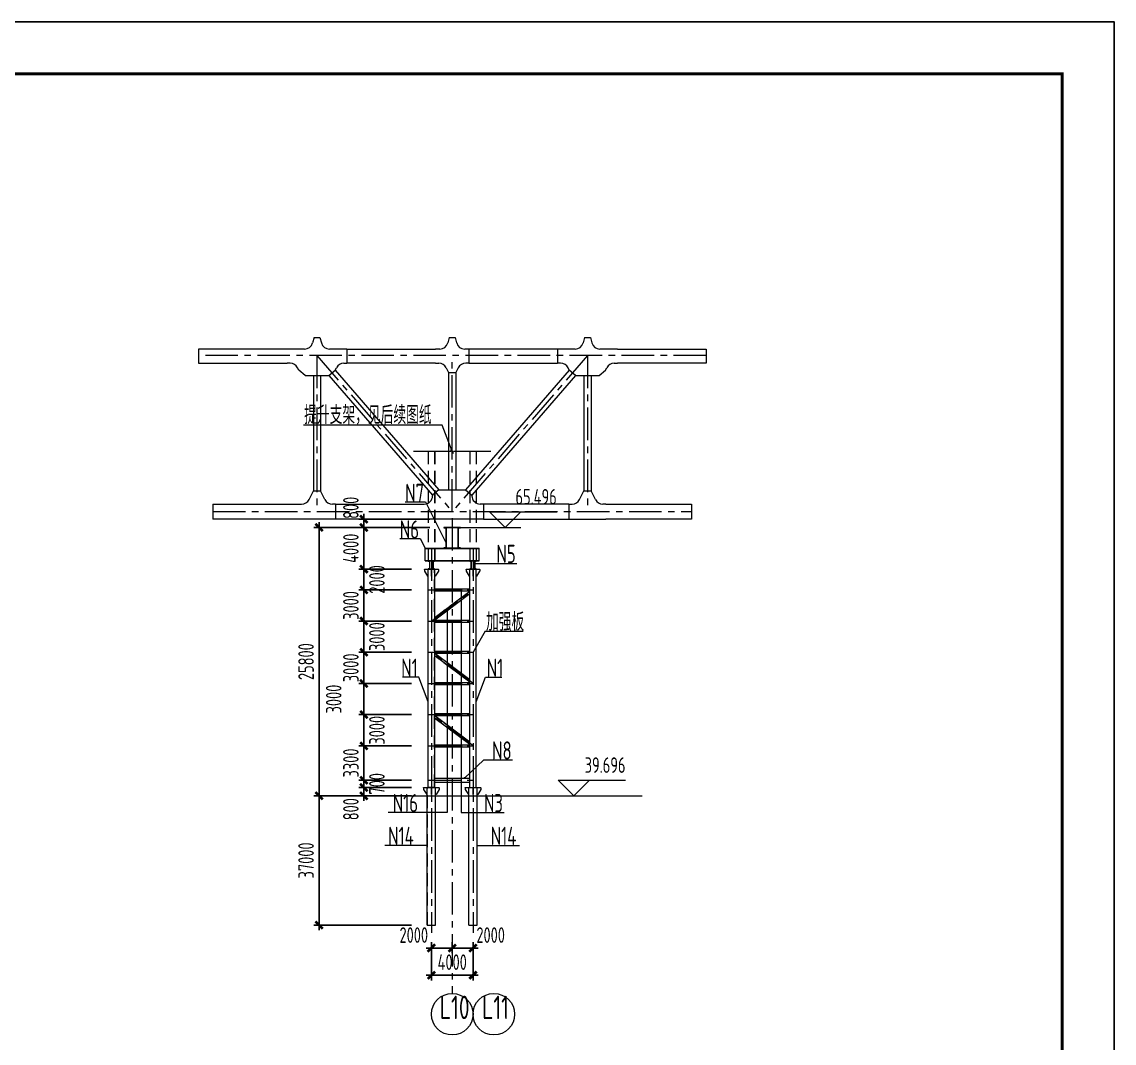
# Model space of a CAD drawing. Extents: x -2876908 to 633791, y -1383861 to 872234.
# Drawn here: x -474604 to -369604, y -1031098 to -932886 of the extents above; entities that cross this region are included whole.
import ezdxf
from ezdxf.enums import TextEntityAlignment as Align

# ---------------------------------------------------------------- set-up
doc = ezdxf.new("R2010")
doc.units = 0
doc.header["$LTSCALE"] = 5
doc.header["$MEASUREMENT"] = 0
doc.linetypes.add('CENTER', pattern=[2, 1.25, -0.25, 0.25, -0.25])
doc.linetypes.add('DASHED', pattern=[0.75, 0.5, -0.25])
doc.layers.get('0').update_dxf_attribs({"linetype": 'CONTINUOUS', "lineweight": 25})
doc.layers.get('DEFPOINTS').update_dxf_attribs({"color": 35, "linetype": 'CONTINUOUS', "lineweight": 13})
for name, color, linetype, lineweight in [('1粗实线', 1, 'CONTINUOUS', 30), ('3中心线', 6, 'CENTER', 18), ('4虚线', 2, 'DASHED', 18), ('5标注', 3, 'CONTINUOUS', 15), ('7边界线', 8, 'CONTINUOUS', 15), ('8轮廓线', 4, 'CONTINUOUS', 15), ('DIM', 3, 'CONTINUOUS', 0), ('HFZT', 5, 'CONTINUOUS', 15), ('REIND', 1, 'CONTINUOUS', 0), ('THIN', 7, 'CONTINUOUS', 0)]:
    doc.layers.add(name, color=color, linetype=linetype, lineweight=lineweight)
doc.layers.add('M_Prof', color=2, linetype='CONTINUOUS')
doc.styles.add('TSSD_Dimension', font='tssdeng.shx', dxfattribs={"width": 0.7, "bigfont": 'hztxt.shx'})
doc.styles.add('TSSD_NORM', font='tssdeng.shx', dxfattribs={"width": 0.7, "bigfont": 'hztxt.shx'})
doc.dimstyles.new('SJSYB-(50)$7', dxfattribs={"dimscale": 50, "dimtxt": 3.5, "dimasz": 1.5, "dimexe": 1, "dimexo": 1, "dimgap": 0.65, "dimtad": 1, "dimdec": 0, "dimzin": 0, "dimdsep": 46, "dimtxsty": 'TSSD_NORM', "dimblk": 'OBLIQUE', "dimcen": 0, "dimclrd": 256, "dimclre": 256, "dimclrt": 7, "dimadec": 0, "dimazin": 0, "dimtfac": 1, "dimtdec": 0, "dimtmove": 1, "dimatfit": 3, "dimldrblk": 'NONE', "dimfxl": 4, "dimfxlon": 1, "dimtolj": 1, "dimtzin": 0, "dimlwd": -1, "dimlwe": -1, "dimarcsym": 0})
doc.dimstyles.new('TSSD_100_100', dxfattribs={"dimtxt": 300, "dimasz": 100, "dimexe": 100, "dimexo": 250, "dimgap": 100, "dimtad": 1, "dimdec": 0, "dimzin": 0, "dimdsep": 46, "dimtxsty": 'TSSD_Dimension', "dimblk": 'ARCHTICK', "dimblk1": 'ARCHTICK', "dimblk2": 'ARCHTICK', "dimcen": 0, "dimdle": 100, "dimclrt": 7, "dimadec": 0, "dimazin": 0, "dimtfac": 1, "dimtdec": 0, "dimtix": 1, "dimtmove": 2, "dimatfit": 3, "dimfxl": 1, "dimtolj": 1, "dimtzin": 0, "dimarcsym": 0})

# ---------------------------------------------------------------- blocks, each defined once
blk = doc.blocks.new('施工设计图框')
at = {"color": 7, "linetype": 'Continuous'}
blk.add_lwpolyline([(-395.5, -13.5), (-395.5, 283.5), (24.5, 283.5), (24.5, -13.5), (-395.5, -13.5)], dxfattribs=at)
at = {"layer": '1粗实线', "color": 7, "linetype": 'Continuous', "const_width": 0.6}
blk.add_lwpolyline([(-370.5, -3.5), (-370.5, 273.5), (14.5, 273.5), (14.5, -3.5), (-370.5, -3.5)], dxfattribs=at)
at = {"layer": 'HFZT', "color": 2, "style": 'TSSD_NORM', "width": 0.7}
for tag, height, p in [('比例尺', 2.5, (7.25, 17.5)), ('图号', 2.5, (-20.49, 3.5)), ('日期', 2.5, (7.25, 3.5)), ('图名', 4, (-76.24, 0.75))]:
    blk.add_attdef(tag, text='', height=height, dxfattribs=at).set_placement(p, align=Align.MIDDLE)
blk = doc.blocks.new('LD')
at = {"layer": '3中心线', "ltscale": 500}
for p, q in [((-1150479, 4371), (-1199282, 4371)), ((-1187880, 4371), (-1174880, -10629)), ((-1187880, 4371), (-1187880, -10629)), ((-1174880, -10629), (-1174880, 4371)), ((-1161880, 4371), (-1174880, -10629)), ((-1161880, 4371), (-1161880, -10629)), ((-1197887, -10629), (-1151874, -10629))]:
    blk.add_line(p, q, dxfattribs=at)
at = {"layer": '8轮廓线'}
for p, q in [((-1188165, 6114), (-1188307, 5589)), ((-1188165, 6114), (-1187596, 6114)), ((-1187596, 6114), (-1187455, 5593)), ((-1175165, 6118), (-1175307, 5593)), ((-1175165, 6118), (-1174596, 6118)), ((-1174596, 6118), (-1174454, 5593)), ((-1162165, 6114), (-1162306, 5593)), ((-1162165, 6114), (-1161596, 6114)), ((-1161596, 6114), (-1161454, 5589)), ((-1189079, 4999), (-1199282, 4999)), ((-1199282, 4999), (-1199282, 3649)), ((-1185001, 5003), (-1186682, 5003)), ((-1185001, 5003), (-1176479, 5003)), ((-1185001, 5003), (-1185001, 3653)), ((-1176079, 5003), (-1176479, 5003)), ((-1173282, 5003), (-1173681, 5003)), ((-1164760, 5003), (-1173282, 5003)), ((-1173282, 5003), (-1173282, 3653)), ((-1163078, 5003), (-1164760, 5003)), ((-1164760, 5003), (-1164760, 3653)), ((-1159003, 4999), (-1160681, 4999)), ((-1159003, 4999), (-1150479, 4999)), ((-1150479, 4999), (-1150479, 3649)), ((-1199282, 3649), (-1190758, 3649)), ((-1190458, 3649), (-1190758, 3649)), ((-1189624, 2970), (-1189742, 3206)), ((-1186137, 2970), (-1186016, 3210)), ((-1185301, 3653), (-1185001, 3653)), ((-1176479, 3653), (-1185001, 3653)), ((-1176479, 3653), (-1176179, 3653)), ((-1175463, 3210), (-1175230, 2744)), ((-1174297, 3210), (-1174530, 2744)), ((-1173282, 3653), (-1173582, 3653)), ((-1173282, 3653), (-1164760, 3653)), ((-1164460, 3653), (-1164760, 3653)), ((-1163624, 2970), (-1163744, 3210)), ((-1160137, 2970), (-1160018, 3206)), ((-1159303, 3649), (-1159003, 3649)), ((-1150479, 3649), (-1159003, 3649)), ((-1189019, 2446), (-1189624, 2970)), ((-1189019, 2446), (-1186741, 2446)), ((-1188230, 2446), (-1188230, -8636)), ((-1187530, 2446), (-1187530, -8636)), ((-1186741, 2446), (-1186137, 2970)), ((-1186741, 2446), (-1176774, -9055)), ((-1186137, 2970), (-1176169, -8531)), ((-1175230, 2744), (-1175230, -8531)), ((-1175230, 2744), (-1174530, 2744)), ((-1174530, 2744), (-1174530, -8531)), ((-1163624, 2970), (-1173591, -8531)), ((-1163019, 2446), (-1172987, -9055)), ((-1163019, 2446), (-1163624, 2970)), ((-1163019, 2446), (-1160741, 2446)), ((-1162230, 2446), (-1162230, -8636)), ((-1161530, 2446), (-1161530, -8636)), ((-1160741, 2446), (-1160137, 2970)), ((-1188644, -9463), (-1188230, -8636)), ((-1188230, -8636), (-1187530, -8636)), ((-1187117, -9463), (-1187530, -8636)), ((-1176169, -8531), (-1176774, -9055)), ((-1176774, -9055), (-1176774, -9105)), ((-1176169, -8531), (-1173591, -8531)), ((-1173591, -8531), (-1172987, -9055)), ((-1172987, -9055), (-1172987, -9105)), ((-1162644, -9463), (-1162230, -8636)), ((-1162230, -8636), (-1161530, -8636)), ((-1161117, -9463), (-1161530, -8636)), ((-1197887, -9905), (-1197887, -11353)), ((-1197887, -9905), (-1189659, -9905)), ((-1189659, -9905), (-1189359, -9905)), ((-1186101, -9905), (-1186401, -9905)), ((-1186101, -9905), (-1186101, -11353)), ((-1186101, -9905), (-1177874, -9905)), ((-1177874, -9905), (-1177574, -9905)), ((-1171887, -9905), (-1172187, -9905)), ((-1171887, -9905), (-1171887, -11353)), ((-1163659, -9905), (-1171887, -9905)), ((-1163659, -9905), (-1163359, -9905)), ((-1163659, -9905), (-1163659, -11353)), ((-1160101, -9905), (-1160401, -9905)), ((-1160101, -9905), (-1151874, -9905)), ((-1151874, -9905), (-1151874, -11353)), ((-1186101, -11353), (-1197887, -11353)), ((-1171887, -11353), (-1186101, -11353)), ((-1171887, -11353), (-1160101, -11353)), ((-1151874, -11353), (-1160101, -11353))]:
    blk.add_line(p, q, dxfattribs=at)
for centre, start, end in [((-1189079, 5799), 270, 344.82495), ((-1186682, 5803), 195.17505, 270), ((-1176079, 5803), 270, 344.82495), ((-1173681, 5803), 195.17505, 270), ((-1163078, 5803), 270, 344.82495), ((-1160681, 5799), 195.17505, 270), ((-1190458, 2849), 26.56505, 90), ((-1185301, 2853), 90, 153.43495), ((-1176179, 2853), 26.56505, 90), ((-1173582, 2853), 90, 153.43495), ((-1164460, 2853), 26.56505, 90), ((-1159303, 2849), 90, 153.43495), ((-1177574, -9105), 269.99825, 0), ((-1172187, -9105), 180, 270.00175), ((-1189359, -9105), 270, 333.43495), ((-1186401, -9105), 206.56505, 270), ((-1163359, -9105), 270, 333.43495), ((-1160401, -9105), 206.56505, 270)]:
    blk.add_arc(centre, 800, start, end, dxfattribs=at)
blk = doc.blocks.new('_ArchTick')
at = {"color": 0, "linetype": 'ByBlock', "const_width": 0.5}
blk.add_lwpolyline([(-0.71, -0.71), (0.71, 0.71)], dxfattribs=at)
blk = doc.blocks.new('*D1232')
at = {"layer": 'DEFPOINTS', "color": 0, "transparency": 16777216}
for p in [(-435898, -1007309), (-446034, -1019748), (-435898, -1019748)]:
    blk.add_point(p, dxfattribs=at)
at = {"layer": 'DIM', "color": 0, "lineweight": -2, "transparency": 16777216}
for p, q in [((-446034, -1006809), (-446034, -1020248)), ((-437148, -1007309), (-446534, -1007309)), ((-437148, -1019748), (-446534, -1019748))]:
    blk.add_line(p, q, dxfattribs=at)
at = {"layer": 'DIM', "color": 0, "lineweight": -2, "transparency": 16777216, "xscale": 500, "yscale": 500, "zscale": 500}
for p, rotation in [((-446034, -1007309), 90), ((-446034, -1019748), 270)]:
    blk.add_blockref('_ArchTick', p, dxfattribs=dict(at, rotation=rotation))
at = {"layer": 'DIM', "color": 7, "transparency": 16777216, "insert": (-447284, -1013528), "char_height": 1500, "attachment_point": 5, "rotation": 90, "style": 'TSSD_Dimension'}
blk.add_mtext('\\A1;37000', dxfattribs=at)
blk = doc.blocks.new('*D1233')
at = {"layer": 'DEFPOINTS', "color": 0, "transparency": 16777216}
for p in [(-435898, -981508), (-441724, -985508), (-435898, -985508)]:
    blk.add_point(p, dxfattribs=at)
at = {"layer": 'DIM', "color": 0, "lineweight": -2, "transparency": 16777216}
for p, q in [((-437148, -981508), (-442224, -981508)), ((-441724, -981008), (-441724, -986008)), ((-437148, -985508), (-442224, -985508))]:
    blk.add_line(p, q, dxfattribs=at)
at = {"layer": 'DIM', "color": 0, "lineweight": -2, "transparency": 16777216, "xscale": 500, "yscale": 500, "zscale": 500}
for p, rotation in [((-441724, -981508), 90), ((-441724, -985508), 270)]:
    blk.add_blockref('_ArchTick', p, dxfattribs=dict(at, rotation=rotation))
at = {"layer": 'DIM', "color": 7, "transparency": 16777216, "insert": (-442974, -983508), "char_height": 1500, "attachment_point": 5, "rotation": 90, "style": 'TSSD_Dimension'}
blk.add_mtext('\\A1;4000', dxfattribs=at)
blk = doc.blocks.new('*D1234')
at = {"layer": 'DEFPOINTS', "color": 0, "transparency": 16777216}
for p in [(-435898, -987508), (-441724, -990508), (-435898, -990508)]:
    blk.add_point(p, dxfattribs=at)
at = {"layer": 'DIM', "color": 0, "lineweight": -2, "transparency": 16777216}
for p, q in [((-437148, -987508), (-442224, -987508)), ((-441724, -987508), (-441724, -987008)), ((-441724, -987508), (-441724, -990508)), ((-437148, -990508), (-442224, -990508)), ((-441724, -990508), (-441724, -991008))]:
    blk.add_line(p, q, dxfattribs=at)
at = {"layer": 'DIM', "color": 0, "lineweight": -2, "transparency": 16777216, "xscale": 500, "yscale": 500, "zscale": 500}
for p, rotation in [((-441724, -987508), 270), ((-441724, -990508), 90)]:
    blk.add_blockref('_ArchTick', p, dxfattribs=dict(at, rotation=rotation))
at = {"layer": 'DIM', "color": 7, "transparency": 16777216, "insert": (-442974, -989008), "char_height": 1500, "attachment_point": 5, "rotation": 90, "style": 'TSSD_Dimension'}
blk.add_mtext('\\A1;3000', dxfattribs=at)
blk = doc.blocks.new('*D1235')
at = {"layer": 'DEFPOINTS', "color": 0, "transparency": 16777216}
for p in [(-435898, -990508), (-441724, -993508), (-435898, -993508)]:
    blk.add_point(p, dxfattribs=at)
at = {"layer": 'DIM', "color": 0, "lineweight": -2, "transparency": 16777216}
for p, q in [((-441724, -990008), (-441724, -994008)), ((-437148, -990508), (-442224, -990508)), ((-437148, -993508), (-442224, -993508))]:
    blk.add_line(p, q, dxfattribs=at)
at = {"layer": 'DIM', "color": 0, "lineweight": -2, "transparency": 16777216, "xscale": 500, "yscale": 500, "zscale": 500}
for p, rotation in [((-441724, -990508), 90), ((-441724, -993508), 270)]:
    blk.add_blockref('_ArchTick', p, dxfattribs=dict(at, rotation=rotation))
at = {"layer": 'DIM', "color": 7, "transparency": 16777216, "insert": (-440474, -992008), "char_height": 1500, "attachment_point": 5, "rotation": 90, "style": 'TSSD_Dimension'}
blk.add_mtext('\\A1;3000', dxfattribs=at)
blk = doc.blocks.new('*D1236')
at = {"layer": 'DEFPOINTS', "color": 0, "transparency": 16777216}
for p in [(-435898, -993508), (-441724, -996508), (-435898, -996508)]:
    blk.add_point(p, dxfattribs=at)
at = {"layer": 'DIM', "color": 0, "lineweight": -2, "transparency": 16777216}
for p, q in [((-441724, -993508), (-441724, -993008)), ((-437148, -993508), (-442224, -993508)), ((-441724, -993508), (-441724, -996508)), ((-437148, -996508), (-442224, -996508)), ((-441724, -996508), (-441724, -997008))]:
    blk.add_line(p, q, dxfattribs=at)
at = {"layer": 'DIM', "color": 0, "lineweight": -2, "transparency": 16777216, "xscale": 500, "yscale": 500, "zscale": 500}
for p, rotation in [((-441724, -993508), 270), ((-441724, -996508), 90)]:
    blk.add_blockref('_ArchTick', p, dxfattribs=dict(at, rotation=rotation))
at = {"layer": 'DIM', "color": 7, "transparency": 16777216, "insert": (-442974, -995008), "char_height": 1500, "attachment_point": 5, "rotation": 90, "style": 'TSSD_Dimension'}
blk.add_mtext('\\A1;3000', dxfattribs=at)
blk = doc.blocks.new('*D1237')
at = {"layer": 'DEFPOINTS', "color": 0, "transparency": 16777216}
for p in [(-435898, -996508), (-441724, -999508), (-435898, -999508)]:
    blk.add_point(p, dxfattribs=at)
at = {"layer": 'DIM', "color": 0, "lineweight": -2, "transparency": 16777216}
for p, q in [((-441724, -996008), (-441724, -1000008)), ((-437148, -996508), (-442224, -996508)), ((-437148, -999508), (-442224, -999508))]:
    blk.add_line(p, q, dxfattribs=at)
at = {"layer": 'DIM', "color": 0, "lineweight": -2, "transparency": 16777216, "xscale": 500, "yscale": 500, "zscale": 500}
for p, rotation in [((-441724, -996508), 90), ((-441724, -999508), 270)]:
    blk.add_blockref('_ArchTick', p, dxfattribs=dict(at, rotation=rotation))
at = {"layer": 'DIM', "color": 7, "transparency": 16777216, "insert": (-444624, -998008), "char_height": 1500, "attachment_point": 5, "rotation": 90, "style": 'TSSD_Dimension'}
blk.add_mtext('\\A1;3000', dxfattribs=at)
blk = doc.blocks.new('*D1238')
at = {"layer": 'DEFPOINTS', "color": 0, "transparency": 16777216}
for p in [(-435898, -999508), (-441724, -1002508), (-435898, -1002508)]:
    blk.add_point(p, dxfattribs=at)
at = {"layer": 'DIM', "color": 0, "lineweight": -2, "transparency": 16777216}
for p, q in [((-437148, -999508), (-442224, -999508)), ((-441724, -999008), (-441724, -1003008)), ((-437148, -1002508), (-442224, -1002508))]:
    blk.add_line(p, q, dxfattribs=at)
at = {"layer": 'DIM', "color": 0, "lineweight": -2, "transparency": 16777216, "xscale": 500, "yscale": 500, "zscale": 500}
for p, rotation in [((-441724, -999508), 90), ((-441724, -1002508), 270)]:
    blk.add_blockref('_ArchTick', p, dxfattribs=dict(at, rotation=rotation))
at = {"layer": 'DIM', "color": 7, "transparency": 16777216, "insert": (-440474, -1001008), "char_height": 1500, "attachment_point": 5, "rotation": 90, "style": 'TSSD_Dimension'}
blk.add_mtext('\\A1;3000', dxfattribs=at)
blk = doc.blocks.new('*D1239')
at = {"layer": 'DEFPOINTS', "color": 0, "transparency": 16777216}
for p in [(-435898, -1002508), (-441724, -1005808), (-435898, -1005808)]:
    blk.add_point(p, dxfattribs=at)
at = {"layer": 'DIM', "color": 0, "lineweight": -2, "transparency": 16777216}
for p, q in [((-437148, -1002508), (-442224, -1002508)), ((-441724, -1002508), (-441724, -1002008)), ((-441724, -1002508), (-441724, -1005808)), ((-437148, -1005808), (-442224, -1005808)), ((-441724, -1005808), (-441724, -1006308))]:
    blk.add_line(p, q, dxfattribs=at)
at = {"layer": 'DIM', "color": 0, "lineweight": -2, "transparency": 16777216, "xscale": 500, "yscale": 500, "zscale": 500}
for p, rotation in [((-441724, -1002508), 270), ((-441724, -1005808), 90)]:
    blk.add_blockref('_ArchTick', p, dxfattribs=dict(at, rotation=rotation))
at = {"layer": 'DIM', "color": 7, "transparency": 16777216, "insert": (-442974, -1004158), "char_height": 1500, "attachment_point": 5, "rotation": 90, "style": 'TSSD_Dimension'}
blk.add_mtext('\\A1;3300', dxfattribs=at)
blk = doc.blocks.new('*D1240')
at = {"layer": 'DEFPOINTS', "color": 0, "transparency": 16777216}
for p in [(-435898, -1005808), (-441724, -1006508), (-435898, -1006508)]:
    blk.add_point(p, dxfattribs=at)
at = {"layer": 'DIM', "color": 0, "lineweight": -2, "transparency": 16777216}
for p, q in [((-437148, -1005808), (-442224, -1005808)), ((-441724, -1005808), (-441724, -1005308)), ((-441724, -1005808), (-441724, -1006508)), ((-437148, -1006508), (-442224, -1006508)), ((-441724, -1006508), (-441724, -1007008))]:
    blk.add_line(p, q, dxfattribs=at)
at = {"layer": 'DIM', "color": 0, "lineweight": -2, "transparency": 16777216, "xscale": 500, "yscale": 500, "zscale": 500}
for p, rotation in [((-441724, -1005808), 270), ((-441724, -1006508), 90)]:
    blk.add_blockref('_ArchTick', p, dxfattribs=dict(at, rotation=rotation))
at = {"layer": 'DIM', "color": 7, "transparency": 16777216, "insert": (-440474, -1006158), "char_height": 1500, "attachment_point": 5, "rotation": 90, "style": 'TSSD_Dimension'}
blk.add_mtext('\\A1;700', dxfattribs=at)
blk = doc.blocks.new('*D1241')
at = {"layer": 'DEFPOINTS', "color": 0, "transparency": 16777216}
for p in [(-435898, -1006508), (-441724, -1007308), (-435898, -1007308)]:
    blk.add_point(p, dxfattribs=at)
at = {"layer": 'DIM', "color": 0, "lineweight": -2, "transparency": 16777216}
for p, q in [((-437148, -1006508), (-442224, -1006508)), ((-441724, -1006508), (-441724, -1006008)), ((-441724, -1006508), (-441724, -1007308)), ((-437148, -1007308), (-442224, -1007308)), ((-441724, -1007308), (-441724, -1007808))]:
    blk.add_line(p, q, dxfattribs=at)
at = {"layer": 'DIM', "color": 0, "lineweight": -2, "transparency": 16777216, "xscale": 500, "yscale": 500, "zscale": 500}
for p, rotation in [((-441724, -1006508), 270), ((-441724, -1007308), 90)]:
    blk.add_blockref('_ArchTick', p, dxfattribs=dict(at, rotation=rotation))
at = {"layer": 'DIM', "color": 7, "transparency": 16777216, "insert": (-442974, -1008598), "char_height": 1500, "attachment_point": 5, "rotation": 90, "style": 'TSSD_Dimension'}
blk.add_mtext('\\A1;800', dxfattribs=at)
blk = doc.blocks.new('*D1242')
at = {"layer": 'DEFPOINTS', "color": 0, "transparency": 16777216}
for p in [(-441724, -980708), (-434133, -980708), (-434133, -981508)]:
    blk.add_point(p, dxfattribs=at)
at = {"layer": 'DIM', "color": 0, "lineweight": -2, "transparency": 16777216}
for p, q in [((-441724, -980708), (-441724, -980208)), ((-435383, -980708), (-442224, -980708)), ((-435383, -981508), (-442224, -981508)), ((-441724, -981508), (-441724, -980708)), ((-441724, -981508), (-441724, -982008))]:
    blk.add_line(p, q, dxfattribs=at)
at = {"layer": 'DIM', "color": 0, "lineweight": -2, "transparency": 16777216, "xscale": 500, "yscale": 500, "zscale": 500}
for p, rotation in [((-441724, -980708), 270), ((-441724, -981508), 90)]:
    blk.add_blockref('_ArchTick', p, dxfattribs=dict(at, rotation=rotation))
at = {"layer": 'DIM', "color": 7, "transparency": 16777216, "insert": (-442974, -979618), "char_height": 1500, "attachment_point": 5, "rotation": 90, "style": 'TSSD_Dimension'}
blk.add_mtext('\\A1;800', dxfattribs=at)
blk = doc.blocks.new('*D1243')
at = {"layer": 'DEFPOINTS', "color": 0, "transparency": 16777216}
for p in [(-446034, -981508), (-435898, -981508), (-436518, -1007308)]:
    blk.add_point(p, dxfattribs=at)
at = {"layer": 'DIM', "color": 0, "lineweight": -2, "transparency": 16777216}
for p, q in [((-437148, -981508), (-446534, -981508)), ((-446034, -1007808), (-446034, -981008)), ((-437768, -1007308), (-446534, -1007308))]:
    blk.add_line(p, q, dxfattribs=at)
at = {"layer": 'DIM', "color": 0, "lineweight": -2, "transparency": 16777216, "xscale": 500, "yscale": 500, "zscale": 500}
for p, rotation in [((-446034, -981508), 90), ((-446034, -1007308), 270)]:
    blk.add_blockref('_ArchTick', p, dxfattribs=dict(at, rotation=rotation))
at = {"layer": 'DIM', "color": 7, "transparency": 16777216, "insert": (-447284, -994408), "char_height": 1500, "attachment_point": 5, "rotation": 90, "style": 'TSSD_Dimension'}
blk.add_mtext('\\A1;25800', dxfattribs=at)
blk = doc.blocks.new('*D1244')
at = {"layer": 'DEFPOINTS', "color": 0, "transparency": 16777216}
for p in [(-435233, -1020148), (-433233, -1020148), (-433233, -1021955)]:
    blk.add_point(p, dxfattribs=at)
at = {"layer": 'DIM', "color": 0, "lineweight": -2, "transparency": 16777216}
for p, q in [((-435233, -1021398), (-435233, -1022455)), ((-433233, -1021398), (-433233, -1022455)), ((-435733, -1021955), (-432733, -1021955))]:
    blk.add_line(p, q, dxfattribs=at)
at = {"layer": 'DIM', "color": 0, "lineweight": -2, "transparency": 16777216, "xscale": 500, "yscale": 500, "zscale": 500, "rotation": 180}
blk.add_blockref('_ArchTick', (-435233, -1021955), dxfattribs=at)
at = {"layer": 'DIM', "color": 0, "lineweight": -2, "transparency": 16777216, "xscale": 500, "yscale": 500, "zscale": 500}
blk.add_blockref('_ArchTick', (-433233, -1021955), dxfattribs=at)
at = {"layer": 'DIM', "color": 7, "transparency": 16777216, "insert": (-436927, -1020705), "char_height": 1500, "attachment_point": 5, "style": 'TSSD_Dimension'}
blk.add_mtext('\\A1;2000', dxfattribs=at)
blk = doc.blocks.new('*D1245')
at = {"layer": 'DEFPOINTS', "color": 0, "transparency": 16777216}
for p in [(-433233, -1020148), (-431233, -1020148), (-433233, -1021955)]:
    blk.add_point(p, dxfattribs=at)
at = {"layer": 'DIM', "color": 0, "lineweight": -2, "transparency": 16777216}
for p, q in [((-433233, -1021398), (-433233, -1022455)), ((-431233, -1021398), (-431233, -1022455)), ((-430733, -1021955), (-433733, -1021955))]:
    blk.add_line(p, q, dxfattribs=at)
at = {"layer": 'DIM', "color": 0, "lineweight": -2, "transparency": 16777216, "xscale": 500, "yscale": 500, "zscale": 500, "rotation": 180}
blk.add_blockref('_ArchTick', (-433233, -1021955), dxfattribs=at)
at = {"layer": 'DIM', "color": 0, "lineweight": -2, "transparency": 16777216, "xscale": 500, "yscale": 500, "zscale": 500}
blk.add_blockref('_ArchTick', (-431233, -1021955), dxfattribs=at)
at = {"layer": 'DIM', "color": 7, "transparency": 16777216, "insert": (-429538, -1020705), "char_height": 1500, "attachment_point": 5, "style": 'TSSD_Dimension'}
blk.add_mtext('\\A1;2000', dxfattribs=at)
blk = doc.blocks.new('*D1246')
at = {"layer": 'DEFPOINTS', "color": 0, "transparency": 16777216}
for p in [(-435233, -1020148), (-431233, -1020148), (-431233, -1024557)]:
    blk.add_point(p, dxfattribs=at)
at = {"layer": 'DIM', "color": 0, "lineweight": -2, "transparency": 16777216}
for p, q in [((-435233, -1021398), (-435233, -1025057)), ((-431233, -1021398), (-431233, -1025057)), ((-435733, -1024557), (-430733, -1024557))]:
    blk.add_line(p, q, dxfattribs=at)
at = {"layer": 'DIM', "color": 0, "lineweight": -2, "transparency": 16777216, "xscale": 500, "yscale": 500, "zscale": 500, "rotation": 180}
blk.add_blockref('_ArchTick', (-435233, -1024557), dxfattribs=at)
at = {"layer": 'DIM', "color": 0, "lineweight": -2, "transparency": 16777216, "xscale": 500, "yscale": 500, "zscale": 500}
blk.add_blockref('_ArchTick', (-431233, -1024557), dxfattribs=at)
at = {"layer": 'DIM', "color": 7, "transparency": 16777216, "insert": (-433233, -1023307), "char_height": 1500, "attachment_point": 5, "style": 'TSSD_Dimension'}
blk.add_mtext('\\A1;4000', dxfattribs=at)
blk = doc.blocks.new('_None')
blk = doc.blocks.new('_Oblique')
at = {"color": 0, "linetype": 'ByBlock', "lineweight": -2}
blk.add_line((-0.5, -0.5), (0.5, 0.5), dxfattribs=at)
blk = doc.blocks.new('*D1231')
at = {"layer": 'DEFPOINTS', "color": 0, "transparency": 16777216}
for p in [(-435898, -985508), (-441724, -987508), (-435898, -987508)]:
    blk.add_point(p, dxfattribs=at)
at = {"layer": 'DIM', "color": 0, "lineweight": -2, "transparency": 16777216}
for p, q in [((-437148, -985508), (-442224, -985508)), ((-441724, -985008), (-441724, -988008)), ((-437148, -987508), (-442224, -987508))]:
    blk.add_line(p, q, dxfattribs=at)
at = {"layer": 'DIM', "color": 0, "lineweight": -2, "transparency": 16777216, "xscale": 500, "yscale": 500, "zscale": 500}
for p, rotation in [((-441724, -985508), 90), ((-441724, -987508), 270)]:
    blk.add_blockref('_ArchTick', p, dxfattribs=dict(at, rotation=rotation))
at = {"layer": 'DIM', "color": 7, "transparency": 16777216, "insert": (-440474, -986508), "char_height": 1500, "attachment_point": 5, "rotation": 90, "style": 'TSSD_Dimension'}
blk.add_mtext('\\A1;2000', dxfattribs=at)

msp = doc.modelspace()

# ---------------------------------------------------------------- linework, layer by layer
at = {"layer": '3中心线', "ltscale": 500}
for p, q in [((-433232.71, -980604.052), (-433232.71, -1026311.151)), ((-435232.71, -983508.052), (-435232.71, -1020477.031)), ((-431232.71, -983508.052), (-431232.71, -1020477.031)), ((-435547.71, -987508.052), (-430917.71, -987508.052)), ((-435232.71, -990508.052), (-431232.71, -987508.052)), ((-435547.71, -990508.052), (-430917.71, -990508.052)), ((-435547.71, -993508.052), (-430917.71, -993508.052)), ((-431232.71, -996508.052), (-435232.71, -993508.052)), ((-435547.71, -996508.052), (-430917.71, -996508.052)), ((-435547.71, -999508.052), (-430917.71, -999508.052)), ((-431232.71, -1002508.052), (-435232.71, -999508.052)), ((-435547.71, -1002508.052), (-430917.71, -1002508.052)), ((-435547.71, -1005807.734), (-430917.71, -1005807.734))]:
    msp.add_line(p, q, dxfattribs=at)
at = {"layer": '4虚线', "ltscale": 500}
for p, q in [((-435547.71, -974179.905), (-435547.71, -984708.052)), ((-435537.71, -974179.905), (-435537.71, -984708.052)), ((-434927.71, -974179.905), (-434927.71, -984708.052)), ((-434917.71, -974179.905), (-434917.71, -984708.052)), ((-431547.71, -974179.905), (-431547.71, -984678.052)), ((-431537.71, -974179.905), (-431537.71, -984678.052)), ((-430927.71, -974179.905), (-430927.71, -984678.052)), ((-430917.71, -974179.905), (-430917.71, -984678.052)), ((-435537.71, -1006507.734), (-435537.71, -985538.052)), ((-434927.71, -1006507.734), (-434927.71, -985538.052)), ((-431537.71, -1006507.734), (-431537.71, -985538.052)), ((-430927.71, -1006507.734), (-430927.71, -985538.052)), ((-434917.71, -987417.052), (-431547.71, -987417.052)), ((-434917.71, -987599.052), (-431547.71, -987599.052)), ((-434917.71, -990158.052), (-431547.71, -987630.552)), ((-434917.71, -990385.552), (-431547.71, -987858.052)), ((-434917.71, -990417.052), (-431547.71, -990417.052)), ((-434917.71, -990599.052), (-431547.71, -990599.052)), ((-434917.71, -993417.052), (-431547.71, -993417.052)), ((-434917.71, -993599.052), (-431547.71, -993599.052)), ((-431547.71, -996158.052), (-434917.71, -993630.552)), ((-431547.71, -996385.552), (-434917.71, -993858.052)), ((-434917.71, -996417.052), (-431547.71, -996417.052)), ((-434917.71, -996599.052), (-431547.71, -996599.052)), ((-434917.71, -999417.052), (-431547.71, -999417.052)), ((-434917.71, -999599.052), (-431547.71, -999599.052)), ((-431547.71, -1002158.052), (-434917.71, -999630.552)), ((-431547.71, -1002385.552), (-434917.71, -999858.052)), ((-434917.71, -1002417.052), (-431547.71, -1002417.052)), ((-434917.71, -1002599.052), (-431547.71, -1002599.052)), ((-435620.71, -1019748.39), (-435620.71, -1006537.734)), ((-434844.71, -1019748.39), (-434844.71, -1006537.734)), ((-431620.71, -1019748.39), (-431620.71, -1006537.734)), ((-430844.71, -1019748.39), (-430844.71, -1006537.734))]:
    msp.add_line(p, q, dxfattribs=at)
at = {"layer": '5标注'}
for p, q in [((-434188.029, -971662.858), (-447517.279, -971662.858)), ((-433232.71, -974179.905), (-434188.029, -971662.858)), ((-437757.954, -979058.685), (-435813.912, -979058.685)), ((-435813.912, -979058.685), (-433832.71, -982948.265)), ((-438274.04, -982578.666), (-436329.998, -982578.666)), ((-436329.998, -982578.666), (-435832.71, -983508.052)), ((-431032.71, -984958.052), (-427030.278, -984958.052)), ((-430071.584, -991486.731), (-431232.71, -993508.052)), ((-430071.584, -991486.731), (-426427.444, -991486.731)), ((-432040.957, -1005607.734), (-430201.048, -1003858.556)), ((-430201.048, -1003858.556), (-427448.031, -1003858.556)), ((-435632.71, -1012076.483), (-439700.057, -1012076.483)), ((-430832.71, -1012076.483), (-426765.363, -1012076.483))]:
    msp.add_line(p, q, dxfattribs=at)
for points in [[(-432367.958, -987508.052), (-432367.958, -1008922.058), (-428225.197, -1008922.058)], [(-433703.914, -989361.455), (-433703.914, -1008922.058), (-439378.732, -1008922.058)]]:
    msp.add_lwpolyline(points, dxfattribs=at)
for centre in [(-433232.71, -1028311.151), (-429232.71, -1028311.151)]:
    msp.add_circle(centre, 2000, dxfattribs=at)
at = {"layer": '7边界线'}
msp.add_line((-444586.503, -1007308.052), (-414967.001, -1007308.052), dxfattribs=at)
at = {"layer": '8轮廓线'}
for p, q in [((-435832.71, -984708.052), (-435832.71, -983508.052)), ((-435832.71, -983508.052), (-430632.71, -983508.052)), ((-435832.71, -983538.052), (-430632.71, -983538.052)), ((-430632.71, -984708.052), (-430632.71, -983508.052)), ((-435832.71, -984678.052), (-430632.71, -984678.052)), ((-435832.71, -984708.052), (-430632.71, -984708.052)), ((-435897.71, -985538.052), (-435897.71, -985508.052)), ((-435897.71, -985508.052), (-434567.71, -985508.052)), ((-434567.71, -985538.052), (-435897.71, -985538.052)), ((-435897.71, -985538.052), (-435897.71, -985708.052)), ((-435897.71, -985708.052), (-435597.71, -986188.052)), ((-435547.71, -1006507.734), (-435547.71, -985538.052)), ((-435242.71, -985538.052), (-435242.71, -986188.052)), ((-435222.71, -985538.052), (-435222.71, -986188.052)), ((-434917.71, -1006507.734), (-434917.71, -985538.052)), ((-434567.71, -985708.052), (-434867.71, -986188.052)), ((-434567.71, -985538.052), (-434567.71, -985508.052)), ((-434567.71, -985538.052), (-434567.71, -985708.052)), ((-434567.71, -985538.052), (-434567.71, -985708.052)), ((-431897.71, -985538.052), (-431897.71, -985508.052)), ((-431897.71, -985508.052), (-430567.71, -985508.052)), ((-430567.71, -985538.052), (-431897.71, -985538.052)), ((-431897.71, -985538.052), (-431897.71, -985708.052)), ((-431897.71, -985708.052), (-431597.71, -986188.052)), ((-431547.71, -1006507.734), (-431547.71, -985538.052)), ((-431242.71, -985538.052), (-431242.71, -986188.052)), ((-431222.71, -985538.052), (-431222.71, -986188.052)), ((-430917.71, -1006507.734), (-430917.71, -985538.052)), ((-430867.71, -986188.052), (-430567.71, -985708.052)), ((-430567.71, -985538.052), (-430567.71, -985508.052)), ((-430567.71, -985538.052), (-430567.71, -985708.052)), ((-430567.71, -985538.052), (-430567.71, -985708.052)), ((-435597.71, -986188.052), (-435547.71, -986188.052)), ((-435222.71, -986188.052), (-435242.71, -986188.052)), ((-434867.71, -986188.052), (-434917.71, -986188.052)), ((-431597.71, -986188.052), (-431547.71, -986188.052)), ((-431222.71, -986188.052), (-431242.71, -986188.052)), ((-430867.71, -986188.052), (-430917.71, -986188.052)), ((-434917.71, -987630.552), (-434917.71, -987385.552)), ((-434917.71, -987411.052), (-431547.71, -987411.052)), ((-434917.71, -987605.052), (-431547.71, -987605.052)), ((-434917.71, -990150.552), (-431547.71, -987623.052)), ((-434917.71, -990393.052), (-431547.71, -987865.552)), ((-434917.71, -990411.052), (-431547.71, -990411.052)), ((-434917.71, -990605.052), (-431547.71, -990605.052)), ((-434917.71, -993411.052), (-431547.71, -993411.052)), ((-434917.71, -993605.052), (-431547.71, -993605.052)), ((-431547.71, -996150.552), (-434917.71, -993623.052)), ((-431547.71, -996393.052), (-434917.71, -993865.552)), ((-434917.71, -996411.052), (-431547.71, -996411.052)), ((-434917.71, -996605.052), (-431547.71, -996605.052)), ((-434917.71, -999411.052), (-431547.71, -999411.052)), ((-434917.71, -999605.052), (-431547.71, -999605.052)), ((-431547.71, -1002150.552), (-434917.71, -999623.052)), ((-431547.71, -1002393.052), (-434917.71, -999865.552)), ((-434917.71, -1002411.052), (-431547.71, -1002411.052)), ((-434917.71, -1002605.052), (-431547.71, -1002605.052)), ((-434917.71, -1005607.734), (-431547.71, -1005607.734)), ((-434917.71, -1005628.734), (-431547.71, -1005628.734)), ((-435982.71, -1006537.734), (-435982.71, -1006507.734)), ((-435982.71, -1006507.734), (-434482.71, -1006507.734)), ((-434482.71, -1006537.734), (-435982.71, -1006537.734)), ((-435982.71, -1006537.734), (-435982.71, -1006707.734)), ((-435982.71, -1006707.734), (-435682.71, -1007187.734)), ((-435632.71, -1019748.39), (-435632.71, -1006537.734)), ((-435242.71, -1006537.734), (-435242.71, -1007187.734)), ((-435222.71, -1006537.734), (-435222.71, -1007187.734)), ((-434917.71, -1005986.734), (-431547.71, -1005986.734)), ((-434917.71, -1006007.734), (-431547.71, -1006007.734)), ((-434832.71, -1019748.39), (-434832.71, -1006537.734)), ((-434482.71, -1006707.734), (-434767.006, -1007187.734)), ((-434482.71, -1006537.734), (-434482.71, -1006507.734)), ((-434482.71, -1006537.734), (-434482.71, -1006707.734)), ((-431982.71, -1006537.734), (-431982.71, -1006507.734)), ((-431982.71, -1006507.734), (-430482.71, -1006507.734)), ((-430482.71, -1006537.734), (-431982.71, -1006537.734)), ((-431982.71, -1006537.734), (-431982.71, -1006707.734)), ((-431982.71, -1006707.734), (-431682.71, -1007187.734)), ((-431632.71, -1006507.734), (-430832.71, -1006507.734)), ((-431632.71, -1019748.39), (-431632.71, -1006537.734)), ((-431242.71, -1006537.734), (-431242.71, -1007187.734)), ((-431222.71, -1006537.734), (-431222.71, -1007187.734)), ((-430832.71, -1019748.39), (-430832.71, -1006537.734)), ((-430482.71, -1006707.734), (-430767.006, -1007187.734)), ((-430482.71, -1006537.734), (-430482.71, -1006507.734)), ((-430482.71, -1006537.734), (-430482.71, -1006707.734)), ((-435682.71, -1007187.734), (-435632.71, -1007187.734)), ((-435222.71, -1007187.734), (-435242.71, -1007187.734)), ((-434767.006, -1007187.734), (-434832.71, -1007187.734)), ((-431682.71, -1007187.734), (-431632.71, -1007187.734)), ((-431222.71, -1007187.734), (-431242.71, -1007187.734)), ((-430767.006, -1007187.734), (-430832.71, -1007187.734)), ((-435632.71, -1019748.39), (-434832.71, -1019748.39)), ((-431632.71, -1019748.39), (-430832.71, -1019748.39))]:
    msp.add_line(p, q, dxfattribs=at)
for points in [[(-434032.71, -983508.052), (-432432.71, -983508.052), (-432432.71, -983478.052), (-432632.71, -983478.052), (-432632.71, -981538.052), (-432432.71, -981538.052), (-432432.71, -981508.052), (-434032.71, -981508.052), (-434032.71, -981538.052), (-433832.71, -981538.052), (-433832.71, -983478.052), (-434032.71, -983478.052)], [(-433802.71, -983478.052), (-432662.71, -983478.052), (-432662.71, -981538.052), (-433802.71, -981538.052)], [(-435532.71, -985508.052), (-434932.71, -985508.052), (-434932.71, -985480.052), (-435032.71, -985480.052), (-435032.71, -984736.052), (-434932.71, -984736.052), (-434932.71, -984708.052), (-435532.71, -984708.052), (-435532.71, -984736.052), (-435432.71, -984736.052), (-435432.71, -985480.052), (-435532.71, -985480.052)], [(-435408.71, -985480.052), (-435056.71, -985480.052), (-435056.71, -984736.052), (-435408.71, -984736.052)], [(-431532.71, -985508.052), (-430932.71, -985508.052), (-430932.71, -985480.052), (-431032.71, -985480.052), (-431032.71, -984736.052), (-430932.71, -984736.052), (-430932.71, -984708.052), (-431532.71, -984708.052), (-431532.71, -984736.052), (-431432.71, -984736.052), (-431432.71, -985480.052), (-431532.71, -985480.052)], [(-431408.71, -985480.052), (-431056.71, -985480.052), (-431056.71, -984736.052), (-431408.71, -984736.052)]]:
    msp.add_lwpolyline(points, close=True, dxfattribs=at)
at = {"layer": 'M_Prof'}
msp.add_line((-435547.71, -1006507.734), (-434917.71, -1006507.734), dxfattribs=at)
at = {"layer": 'REIND', "const_width": 100}
for points in [[(-432417.958, -987508.052, 1), (-432317.958, -987508.052, 1)], [(-433753.914, -989361.455, 1), (-433653.914, -989361.455, 1)], [(-432417.958, -990508.052, 1), (-432317.958, -990508.052, 1)], [(-432417.958, -993508.052, 1), (-432317.958, -993508.052, 1)], [(-433753.914, -994654.649, 1), (-433653.914, -994654.649, 1)], [(-432417.958, -996508.052, 1), (-432317.958, -996508.052, 1)], [(-432417.958, -999508.052, 1), (-432317.958, -999508.052, 1)], [(-433753.914, -1000654.649, 1), (-433653.914, -1000654.649, 1)], [(-432417.958, -1002508.052, 1), (-432317.958, -1002508.052, 1)], [(-432090.957, -1005607.734, 1), (-431990.957, -1005607.734, 1)]]:
    msp.add_lwpolyline(points, format="xyb", close=True, dxfattribs=at)
at = {"layer": 'THIN'}
for p, q in [((-428151.311, -981508.052), (-429651.311, -980008.052)), ((-429651.311, -980008.052), (-426651.311, -980008.052)), ((-428151.311, -981508.052), (-426651.311, -980008.052)), ((-426651.311, -980008.052), (-423184.965, -980008.052)), ((-432410.041, -981508.052), (-426651.311, -981508.052)), ((-421539.823, -1007308.052), (-423039.823, -1005808.052)), ((-423039.823, -1005808.052), (-420039.823, -1005808.052)), ((-421539.823, -1007308.052), (-420039.823, -1005808.052)), ((-420039.823, -1005808.052), (-416573.477, -1005808.052)), ((-424021.222, -1007308.052), (-420039.823, -1007308.052))]:
    msp.add_line(p, q, dxfattribs=at)
at = {"layer": 'THIN', "flags": 128}
msp.add_lwpolyline([(-436959.342, -974179.905), (-433362.71, -974179.905), (-433292.71, -973959.905), (-433172.71, -974399.905), (-433102.71, -974179.905), (-429506.077, -974179.905)], dxfattribs=at)

# ---------------------------------------------------------------- block references
at = {"xscale": 500, "yscale": 500, "zscale": 500}
msp.add_blockref('施工设计图框', (-381851.363, -1074635.792), dxfattribs=at)
at = {"layer": '5标注'}
msp.add_blockref('LD', (741647.595, -969354.648), dxfattribs=at)

# ---------------------------------------------------------------- texts
at = {"layer": '5标注', "color": 7, "char_height": 1750, "style": 'TSSD_NORM'}
for s, insert, attachment_point in [('提升支架，见后续图纸', (-435213.635, -971630.358), 9), ('N7', (-437757.954, -979058.685), 7), ('N6', (-438274.04, -982578.666), 7), ('N5', (-428986.785, -984925.552), 7), ('加强板', (-429989.081, -991486.731), 7), ('N1', (-436547.305, -995879.172), 9), ('N1', (-429918.115, -995879.172), 7), ('N8', (-429404.537, -1003826.056), 7), ('N16', (-436517.881, -1008889.558), 9), ('N3', (-430181.703, -1008889.558), 7), ('N14', (-436931.205, -1012043.983), 9), ('N14', (-429534.215, -1012043.983), 7)]:
    msp.add_mtext(s, dxfattribs=dict(at, insert=insert, attachment_point=attachment_point))
at = {"layer": 'DIM', "color": 7, "style": 'TSSD_Dimension', "width": 0.7}
for s, height, p in [('65.496', 1500, (-423184.965, -979758.052)), ('39.696', 1500, (-416573.477, -1005558.052)), ('L10', 2250, (-431564.327, -1029462.91)), ('L11', 2250, (-427773.032, -1029462.91))]:
    msp.add_text(s, height=height, dxfattribs=at).set_placement(p, align=Align.BOTTOM_RIGHT)

# ---------------------------------------------------------------- dimensions: what is measured, and where the dimension line sits
at = {"layer": 'DIM'}
for base, p1, p2, angle, picture, middle in [((-441723.568, -980708.052), (-434132.71, -981508.052), (-434132.71, -980708.052), 90, '*D1242', (-442973.568, -979617.667)), ((-441723.568, -987508.052), (-435897.71, -985508.052), (-435897.71, -987508.052), 90, '*D1231', (-440473.568, -986508.052)), ((-441723.568, -993508.052), (-435897.71, -990508.052), (-435897.71, -993508.052), 90, '*D1235', (-440473.568, -992008.052)), ((-441723.568, -999508.052), (-435897.71, -996508.052), (-435897.71, -999508.052), 90, '*D1237', (-444623.568, -998008.052)), ((-441723.568, -1002508.052), (-435897.71, -999508.052), (-435897.71, -1002508.052), 90, '*D1238', (-440473.568, -1001008.052)), ((-441723.568, -1006507.734), (-435897.71, -1005807.734), (-435897.71, -1006507.734), 90, '*D1240', (-440473.568, -1006157.734)), ((-441723.568, -1007307.734), (-435897.71, -1006507.734), (-435897.71, -1007307.734), 90, '*D1241', (-442973.568, -1008598.119)), ((-433232.71, -1021955.496), (-431232.71, -1020148.39), (-433232.71, -1020148.39), 180, '*D1245', (-429538.479, -1020705.496))]:
    dim = msp.add_linear_dim(base=base, p1=p1, p2=p2, angle=angle, dimstyle='TSSD_100_100', override={"dimtxt": 1500, "dimasz": 500, "dimexe": 500, "dimexo": 1250, "dimgap": 500, "dimdle": 500}, dxfattribs=at)
    dim.commit()
    dim.dimension.update_dxf_attribs({"geometry": picture, "text_midpoint": middle, "dimtype": 160})
for base, p1, p2, picture, middle in [((-446034.499, -981508.052), (-436517.881, -1007308.052), (-435897.71, -981508.052), '*D1243', (-447284.499, -994408.052)), ((-441723.568, -985508.052), (-435897.71, -981508.052), (-435897.71, -985508.052), '*D1233', (-442973.568, -983508.052)), ((-441723.568, -990508.052), (-435897.71, -987508.052), (-435897.71, -990508.052), '*D1234', (-442973.568, -989008.052)), ((-441723.568, -996508.052), (-435897.71, -993508.052), (-435897.71, -996508.052), '*D1236', (-442973.568, -995008.052)), ((-441723.568, -1005807.734), (-435897.71, -1002508.052), (-435897.71, -1005807.734), '*D1239', (-442973.568, -1004157.893))]:
    dim = msp.add_linear_dim(base=base, p1=p1, p2=p2, angle=90, dimstyle='TSSD_100_100', override={"dimtxt": 1500, "dimasz": 500, "dimexe": 500, "dimexo": 1250, "dimgap": 500, "dimdle": 500}, dxfattribs=at)
    dim.commit()
    dim.dimension.update_dxf_attribs({"geometry": picture, "text_midpoint": middle})
dim = msp.add_linear_dim(base=(-446034.499, -1019748.39), p1=(-435897.71, -1007308.54), p2=(-435897.71, -1019748.39), angle=90, text='37000', dimstyle='TSSD_100_100', override={"dimtxt": 1500, "dimasz": 500, "dimexe": 500, "dimexo": 1250, "dimgap": 500, "dimdle": 500}, dxfattribs=at)
dim.commit()
dim.dimension.update_dxf_attribs({"geometry": '*D1232', "text_midpoint": (-447284.499, -1013528.465)})
dim = msp.add_linear_dim(base=(-433232.71, -1021955.496), p1=(-435232.71, -1020148.39), p2=(-433232.71, -1020148.39), dimstyle='TSSD_100_100', override={"dimtxt": 1500, "dimasz": 500, "dimexe": 500, "dimexo": 1250, "dimgap": 500, "dimdle": 500}, dxfattribs=at)
dim.commit()
dim.dimension.update_dxf_attribs({"geometry": '*D1244', "text_midpoint": (-436926.941, -1020705.496), "dimtype": 160})
dim = msp.add_linear_dim(base=(-431232.71, -1024557.418), p1=(-435232.71, -1020148.39), p2=(-431232.71, -1020148.39), dimstyle='TSSD_100_100', override={"dimtxt": 1500, "dimasz": 500, "dimexe": 500, "dimexo": 1250, "dimgap": 500, "dimdle": 500}, dxfattribs=at)
dim.commit()
dim.dimension.update_dxf_attribs({"geometry": '*D1246', "text_midpoint": (-433232.71, -1023307.418)})

# ---------------------------------------------------------------- leaders
at = {"layer": '5标注', "annotation_type": 0, "has_hookline": 1, "text_width": 1460.577}
for points, hookline_direction in [([(-435547.71, -998261.858), (-436439.805, -995911.672), (-436514.805, -995911.672)], 1), ([(-430917.71, -998261.858), (-430025.615, -995911.672), (-429950.615, -995911.672)], 0)]:
    msp.add_leader(points, dimstyle='SJSYB-(50)$7', override={"dimgap": 0.65, "dimtad": 1}, dxfattribs=dict(at, hookline_direction=hookline_direction))

doc.saveas('drawing.dxf')
